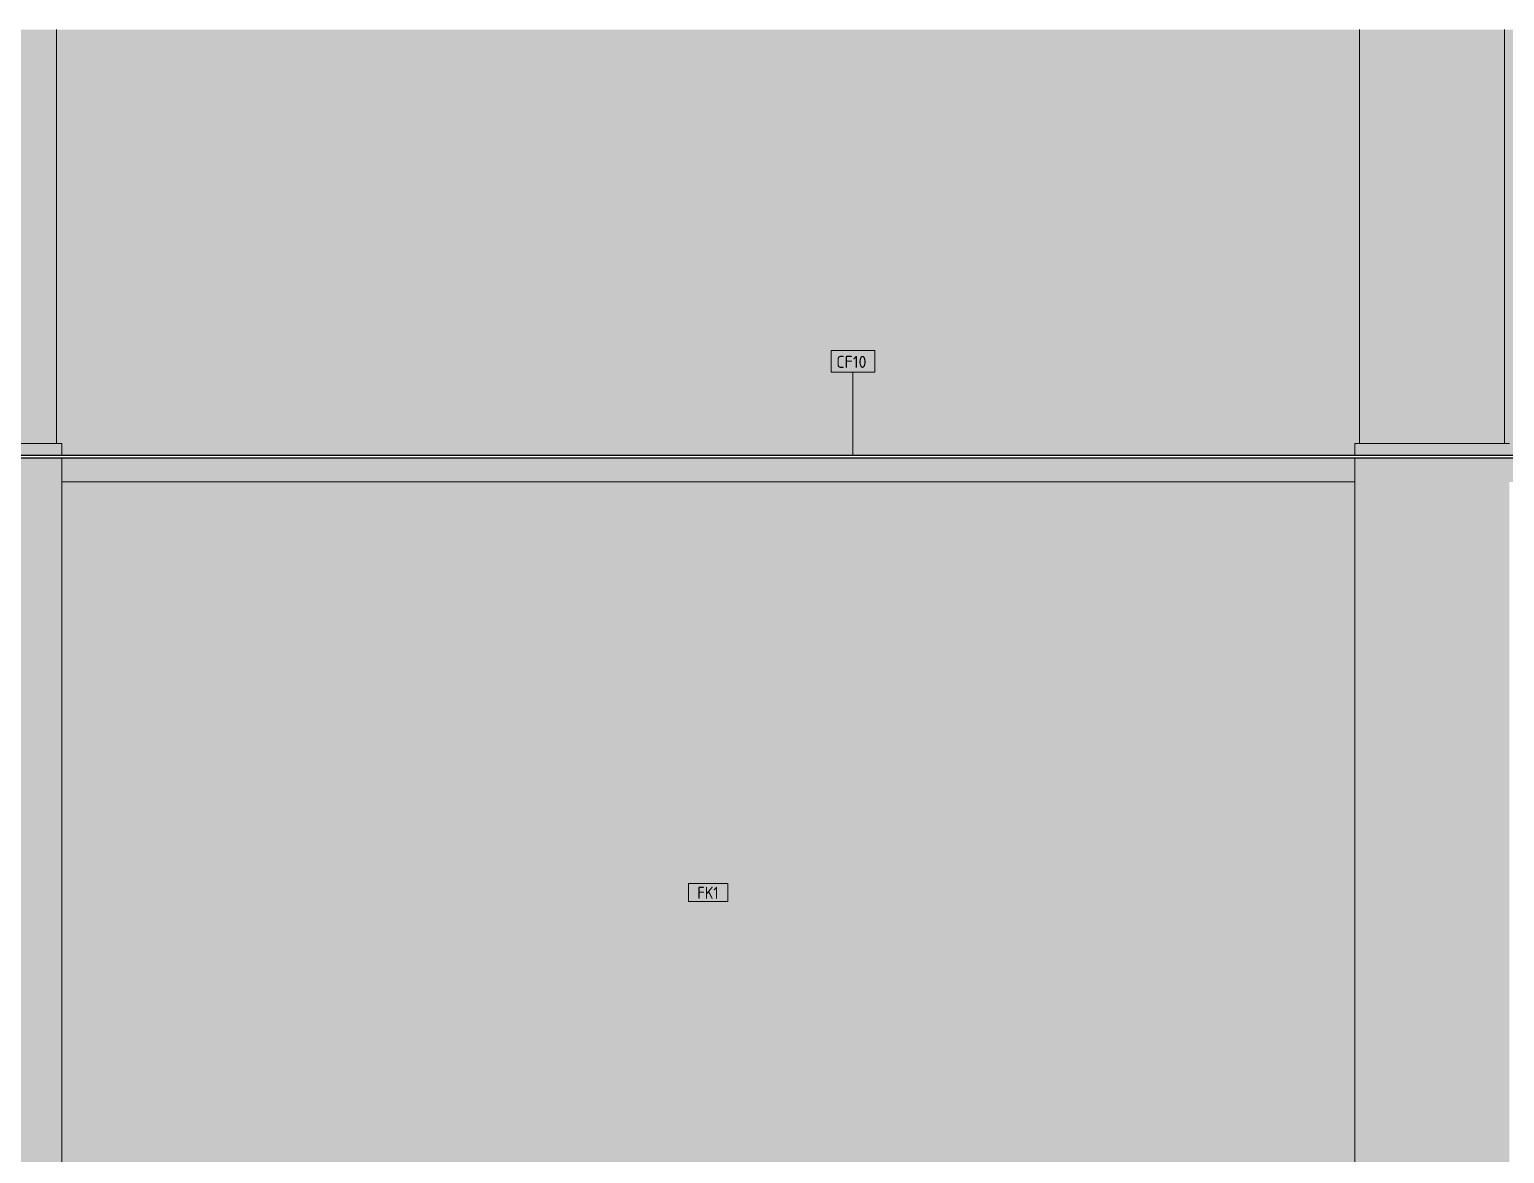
# Model space of a CAD drawing. Header units: millimetres. Extents: x 39486 to 115248, y -1987 to 27400.
# Drawn here: x 100057 to 106170, y 8917 to 13575 of the extents above; entities that cross this region are included whole.
import ezdxf

# ---------------------------------------------------------------- set-up
doc = ezdxf.new("R2010")
doc.units = ezdxf.units.MM
doc.layers.add('A-CLNG-FNSH-1', color=7, linetype='Continuous', lineweight=30, true_color=0x3c3c3c)
for name, color, linetype, lineweight in [('A-CLNG-IDEN', 7, 'Continuous', 9), ('A-WALL-IDEN', 7, 'Continuous', 9), ('A-WALL-PATT', 7, 'Continuous', 9), ('I-WALL', 7, 'Continuous', 9), ('S-COLS', 7, 'Continuous', 9)]:
    doc.layers.add(name, color=color, linetype=linetype, lineweight=lineweight)
doc.styles.add('GOST Common_1', font='GOST_Common.ttf', dxfattribs={"width": 0.9, "height": 50})
doc.styles.add('GOST Common_2', font='GOST_Common.ttf', dxfattribs={"height": 50})

# ---------------------------------------------------------------- blocks, each defined once
blk = doc.blocks.new('BSC_Колонна _Прямоугольная - 600х600-V71-Развертка 2_19-2')
at = {"layer": 'S-COLS'}
for p, q in [((-17300, 13574.9), (-17300, 11860)), ((-16700, 13574.9), (-16700, 11860))]:
    blk.add_line(p, q, dxfattribs=at)
blk = doc.blocks.new('М_потолков - Марка_ Имя типа-25382930-Развертка 2_19-2')
at = {"layer": 'A-CLNG-IDEN'}
for p, q in [((-19309.4, 12244.8), (-19490.6, 12244.8)), ((-19490.6, 12244.8), (-19490.6, 12155.3)), ((-19309.4, 12155.3), (-19309.4, 12244.8)), ((-19490.6, 12155.3), (-19309.4, 12155.3))]:
    blk.add_line(p, q, dxfattribs=at)
blk = doc.blocks.new('М_стена_0001 - Типоразмер_без рамки-25382661-Развертка 2_19-2')
at = {"layer": 'A-WALL-IDEN'}
for p, q in [((-24818.1, 10036), (-24981.3, 10036)), ((-24981.3, 10036), (-24981.3, 9961)), ((-24818.1, 9961), (-24818.1, 10036)), ((-24981.3, 9961), (-24818.1, 9961))]:
    blk.add_line(p, q, dxfattribs=at)

msp = doc.modelspace()

# ---------------------------------------------------------------- hatches: boundary and pattern name
at = {"layer": 'A-WALL-PATT'}
h = msp.add_hatch(color=256, dxfattribs=at)
h.paths.add_polyline_path([(99549.4, 6600), (100190.4, 6600), (100190.4, 11800), (99549.4, 11800), (99549.4, 7633.5)])
h.paths.add_polyline_path([(100181.9, 11810), (100190.4, 11810), (100190.4, 11860), (99549.4, 11860), (99549.4, 11810), (99719.4, 11810)])
h = msp.add_hatch(color=256, dxfattribs=at)
h.paths.add_polyline_path([(105549.4, 6600), (106190.4, 6600), (106190.4, 11800), (105549.4, 11800), (105549.4, 7670)])
h.paths.add_polyline_path([(106190.4, 11810), (106190.4, 11860), (105549.4, 11860), (105549.4, 11810), (106181.9, 11810)])
h = msp.add_hatch(color=256, dxfattribs=at)
h.paths.add_polyline_path([(102532, 6600), (102974, 6600), (102974, 7311.3), (104174, 7311.3), (104174, 6600), (105548.4, 6600), (105548.4, 7670), (100190.4, 7670), (100190.4, 6600), (101594.5, 6600)])
h.paths.add_polyline_path([(103959.4, 8320), (105549.4, 8320), (105549.4, 11700), (100190.4, 11700), (100190.4, 8320), (103879.4, 8320)])
h.paths.add_polyline_path([(103859.4, 8400), (103269.4, 8400), (103269.4, 8820), (103879.4, 8820), (103879.4, 8400)])
at = {"layer": 'I-WALL'}
h = msp.add_hatch(color=256, dxfattribs=at)
h.paths.add_polyline_path([(110171.2, 11700), (110549.4, 11700), (110549.4, 11720), (110169.4, 11720), (110169.4, 11800), (106190.4, 11800), (106190.4, 11700), (110170.8, 11700)])
h.paths.add_polyline_path([(97844.4, 11700), (99549.4, 11700), (99549.4, 11800), (96390.4, 11800), (96390.4, 11700)])
h.paths.add_polyline_path([(100190.4, 11700), (105549.4, 11700), (105549.4, 11800), (100190.4, 11800)])
h.paths.add_polyline_path([(107219.6, 11810), (110549.4, 11810), (110549.4, 11853.7), (110569.4, 11853.7), (110569.4, 13574.9), (96369.4, 13574.9), (96369.4, 11849.2), (96389.4, 11849.2), (96389.4, 11855), (96390.4, 11855), (96390.4, 11810), (99549.4, 11810), (99549.4, 11860), (100190.4, 11860), (100190.4, 11810), (105549.4, 11810), (105549.4, 11860), (106190.4, 11860), (106190.4, 11810)])

# ---------------------------------------------------------------- linework, layer by layer
at = {"layer": 'A-CLNG-FNSH-1'}
for p, q in [((110569.4, 11810), (96369.4, 11810)), ((96369.4, 11800), (110569.4, 11800))]:
    msp.add_line(p, q, dxfattribs=at)
at = {"layer": 'A-CLNG-IDEN'}
msp.add_line((103469.4, 11810), (103469.4, 12155.3), dxfattribs=at)
at = {"layer": 'I-WALL'}
for p, q in [((100190.4, 11860), (99549.4, 11860)), ((100190.4, 11810), (100190.4, 11860)), ((106190.4, 11860), (105549.4, 11860)), ((105549.4, 11860), (105549.4, 11810)), ((100190.4, 4200), (100190.4, 11800)), ((105549.4, 11800), (105549.4, 8100)), ((100190.4, 11700), (105549.4, 11700))]:
    msp.add_line(p, q, dxfattribs=at)
at = {"layer": 'S-COLS'}
msp.add_line((100169.4, 13574.9), (100169.4, 11860), dxfattribs=at)

# ---------------------------------------------------------------- block references
at = {"layer": 'A-CLNG-IDEN'}
msp.add_blockref('М_потолков - Марка_ Имя типа-25382930-Развертка 2_19-2', (122869.4, 0), dxfattribs=at)
at = {"layer": 'A-WALL-IDEN'}
msp.add_blockref('М_стена_0001 - Типоразмер_без рамки-25382661-Развертка 2_19-2', (127769.4, 0), dxfattribs=at)
at = {"layer": 'S-COLS'}
msp.add_blockref('BSC_Колонна _Прямоугольная - 600х600-V71-Развертка 2_19-2', (122869.4, 0), dxfattribs=at)

# ---------------------------------------------------------------- texts
at = {"layer": 'A-CLNG-IDEN', "insert": (103400.6, 12222.6), "char_height": 50, "width": 162.342, "attachment_point": 1, "style": 'GOST Common_2'}
msp.add_mtext('CF10', dxfattribs=at)
at = {"layer": 'A-WALL-IDEN', "insert": (102824.8, 10022.5), "char_height": 50, "width": 111.835, "attachment_point": 1, "style": 'GOST Common_1'}
msp.add_mtext('FK1', dxfattribs=at)

doc.saveas('drawing.dxf')
